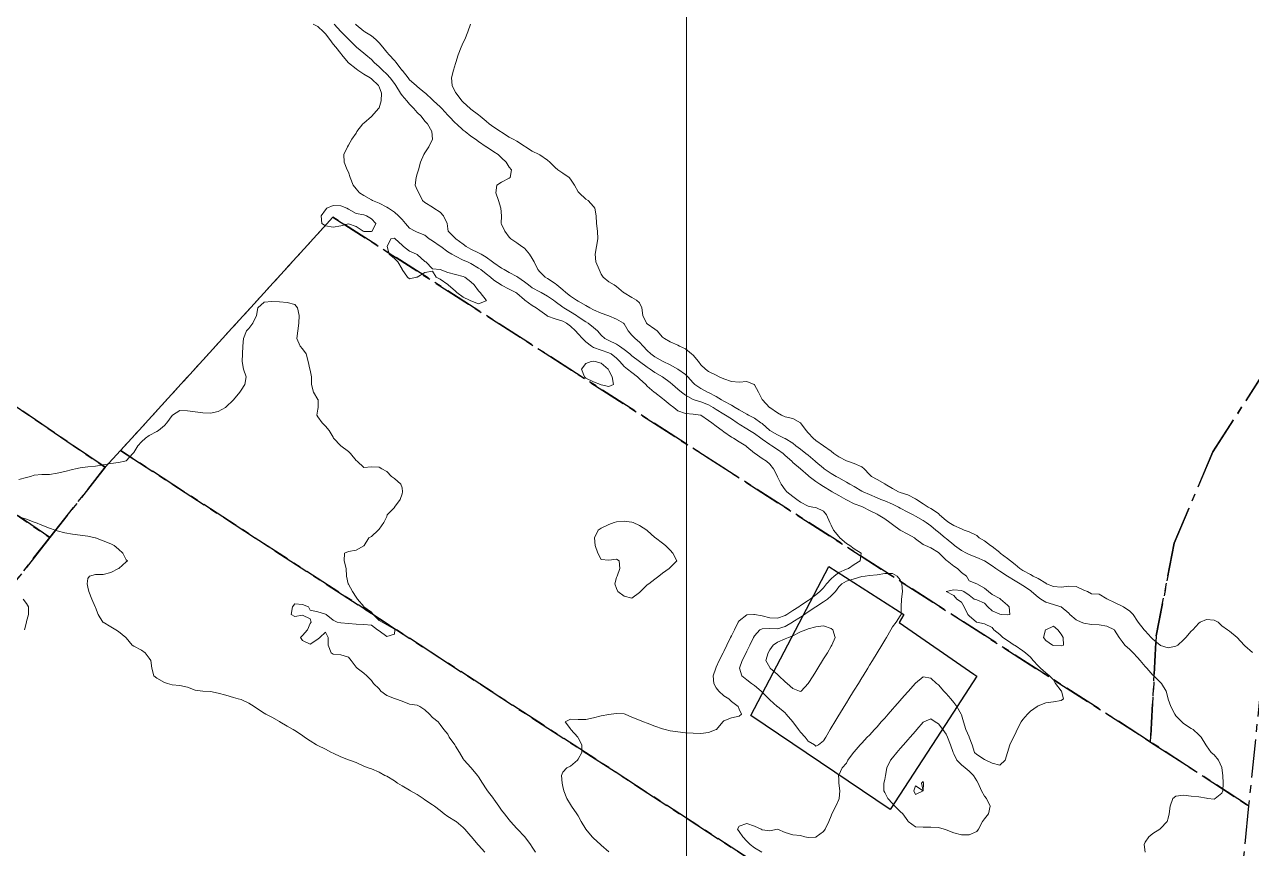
# Model space of a CAD drawing. Header units: centimetres. Extents: x 0 to 642158, y -847 to 649707.
# Drawn here: x 616223.6 to 616303.7, y 621615.5 to 621669.2 of the extents above; entities that cross this region are included whole.
import ezdxf

# ---------------------------------------------------------------- set-up
doc = ezdxf.new("R2010")
doc.units = ezdxf.units.CM
doc.header["$MEASUREMENT"] = 0
doc.linetypes.add('CENTERX2', pattern=[4, 2.5, -0.5, 0.5, -0.5])
doc.layers.add('MEV_grille', color=254, linetype='Continuous', lineweight=9)
doc.layers.add('WAL_topographie 0.5', color=253, linetype='Continuous', lineweight=20)
doc.layers.add('SPW_batiments', color=7, linetype='Continuous')
doc.layers.add('SPW_parcellaire cadastral', color=7, linetype='CENTERX2', lineweight=25, true_color=0xff0542)

# ---------------------------------------------------------------- blocks, each defined once
blk = doc.blocks.new('*U112')
at = {"layer": 'MEV_grille', "transparency": 33554687}
blk.add_lwpolyline([(0, 1825.476), (0, -1825.476)], dxfattribs=at)
blk = doc.blocks.new('*U113')
at = {"layer": 'MEV_grille', "color": 0, "linetype": 'ByBlock', "lineweight": -2, "transparency": 16777216}
blk.add_blockref('*U112', (900, 0), dxfattribs=at)

msp = doc.modelspace()

# ---------------------------------------------------------------- linework, layer by layer
at = {"layer": 'SPW_batiments'}
msp.add_lwpolyline([(616280.99, 621630.751), (616280.69, 621630.218), (616285.572, 621626.847), (616285.757, 621626.719), (616283.429, 621623.143), (616280.092, 621618.018), (616271.008, 621624.15), (616276.107, 621633.868), (616280.99, 621630.751)], dxfattribs=at)
at = {"layer": 'SPW_parcellaire cadastral'}
for points in [[(616297.098, 621622.428), (616297.461, 621629.349), (616298.644, 621635.396), (616301.154, 621641.354), (616304.661, 621646.787), (616309.264, 621651.451), (616327.607, 621672.427), (616230.533, 621725.141), (616235.08, 621731.017), (616280.079, 621704.814), (616337.121, 621673.095), (616310.254, 621642.371), (616305.867, 621634.157), (616304.741, 621630.554), (616303.493, 621618.268), (616297.098, 621622.428)], [(616228.875, 621640.351), (616188.778, 621667.676), (616209.234, 621695.829), (616217.154, 621706.728), (616228.518, 621722.368), (616230.533, 621725.141), (616327.607, 621672.427), (616309.264, 621651.451), (616304.661, 621646.787), (616301.154, 621641.354), (616298.644, 621635.396), (616297.461, 621629.349), (616297.098, 621622.428), (616243.747, 621656.668), (616229.886, 621641.446), (616228.875, 621640.351)], [(616225.276, 621635.762), (616185.431, 621663.056), (616188.778, 621667.676), (616228.875, 621640.351), (616225.276, 621635.762)], [(616225.276, 621635.762), (616221.712, 621631.25), (616182.089, 621658.431), (616185.431, 621663.056), (616225.276, 621635.762)], [(616297.098, 621622.428), (616303.493, 621618.268), (616301.154, 621595.154), (616229.886, 621641.446), (616243.747, 621656.668), (616297.098, 621622.428)], [(616225.276, 621635.762), (616228.875, 621640.351), (616229.886, 621641.446), (616301.154, 621595.154), (616297.797, 621571.353), (616295.765, 621565.303), (616285.067, 621547.169), (616274.153, 621532.973), (616271.433, 621535.658), (616267.058, 621530.476), (616270.004, 621527.689), (616264.146, 621527.459), (616235.418, 621555.017), (616213.774, 621575.8), (616208.522, 621605.392), (616207.11, 621612.765), (616208.143, 621614.074), (616211.457, 621618.268), (616215.119, 621622.904), (616218.618, 621627.333), (616221.712, 621631.25), (616225.276, 621635.762)]]:
    msp.add_lwpolyline(points, dxfattribs=at)
at = {"layer": 'WAL_topographie 0.5'}
for points in [[(616242.463, 621669.25), (616242.75, 621669.106), (616243.127, 621668.75), (616243.25, 621668.614), (616243.537, 621668.25), (616243.75, 621667.948), (616243.922, 621667.75), (616244.25, 621667.339), (616244.32, 621667.25), (616244.743, 621666.75), (616244.75, 621666.742), (616245.25, 621666.331), (616245.375, 621666.25), (616245.75, 621666.003), (616246.167, 621665.75), (616246.25, 621665.683), (616246.713, 621665.25), (616246.75, 621665.173), (616246.909, 621664.75), (616246.886, 621664.25), (616246.75, 621663.794), (616246.715, 621663.75), (616246.282, 621663.25), (616246.25, 621663.227), (616245.75, 621662.806), (616245.704, 621662.75), (616245.306, 621662.25), (616245.25, 621662.152), (616244.977, 621661.75), (616244.75, 621661.355), (616244.685, 621661.25), (616244.464, 621660.75), (616244.466, 621660.25), (616244.663, 621659.75), (616244.75, 621659.597), (616244.871, 621659.25), (616245.074, 621658.75), (616245.25, 621658.514), (616245.473, 621658.25), (616245.75, 621658.079), (616246.25, 621657.795), (616246.323, 621657.75), (616246.75, 621657.57), (616247.25, 621657.327), (616247.365, 621657.25), (616247.75, 621656.993), (616248.025, 621656.75), (616248.25, 621656.505), (616248.476, 621656.25), (616248.75, 621655.937), (616249.113, 621655.75), (616249.25, 621655.683), (616249.75, 621655.498), (616250.025, 621655.25), (616250.25, 621655.116), (616250.75, 621654.775), (616250.783, 621654.75), (616251.25, 621654.412), (616251.511, 621654.25), (616251.75, 621654.11), (616252.25, 621653.869), (616252.514, 621653.75), (616252.75, 621653.635), (616253.25, 621653.344), (616253.387, 621653.25), (616253.75, 621652.966), (616254.024, 621652.75), (616254.25, 621652.56), (616254.73, 621652.25), (616254.75, 621652.237), (616255.25, 621651.977), (616255.684, 621651.75), (616255.75, 621651.707), (616256.25, 621651.264), (616256.268, 621651.25), (616256.75, 621650.894), (616256.996, 621650.75), (616257.25, 621650.568), (616257.693, 621650.25), (616257.75, 621650.217), (616258.25, 621650.034), (616258.75, 621649.873), (616258.98, 621649.75), (616259.25, 621649.544), (616259.568, 621649.25), (616259.75, 621649.05), (616260.019, 621648.75), (616260.25, 621648.536), (616260.606, 621648.25), (616260.75, 621648.173), (616261.25, 621647.991), (616261.75, 621647.819), (616261.888, 621647.75), (616262.25, 621647.465), (616262.461, 621647.25), (616262.75, 621646.923), (616262.968, 621646.75), (616263.25, 621646.53), (616263.613, 621646.25), (616263.75, 621646.124), (616264.159, 621645.75), (616264.25, 621645.65), (616264.712, 621645.25), (616264.75, 621645.218), (616265.25, 621644.832), (616265.355, 621644.75), (616265.75, 621644.414), (616265.989, 621644.25), (616266.25, 621644.024), (616266.75, 621643.847), (616267.25, 621643.823), (616267.75, 621643.753), (616267.756, 621643.75), (616268.25, 621643.392), (616268.467, 621643.25), (616268.75, 621643.027), (616269.146, 621642.75), (616269.25, 621642.665), (616269.75, 621642.317), (616269.88, 621642.25), (616270.25, 621642.017), (616270.677, 621641.75), (616270.75, 621641.693), (616271.25, 621641.275), (616271.284, 621641.25), (616271.75, 621640.917), (616272.025, 621640.75), (616272.25, 621640.553), (616272.498, 621640.25), (616272.742, 621639.75), (616272.75, 621639.732), (616272.987, 621639.25), (616273.25, 621638.874), (616273.356, 621638.75), (616273.75, 621638.438), (616274.008, 621638.25), (616274.25, 621638.079), (616274.75, 621637.811), (616275.05, 621637.75), (616275.25, 621637.716), (616275.75, 621637.479), (616275.939, 621637.25), (616276.166, 621636.75), (616276.25, 621636.582), (616276.416, 621636.25), (616276.75, 621635.827), (616276.824, 621635.75), (616277.25, 621635.384), (616277.461, 621635.25), (616277.75, 621635.039), (616278.207, 621634.75), (616278.145, 621634.25), (616277.75, 621634.009), (616277.384, 621633.75), (616277.25, 621633.698), (616276.75, 621633.477), (616276.457, 621633.25), (616276.25, 621633.067), (616275.954, 621632.75), (616275.75, 621632.494), (616275.514, 621632.25), (616275.25, 621632.034), (616274.877, 621631.75), (616274.75, 621631.665), (616274.25, 621631.325), (616274.145, 621631.25), (616273.75, 621631), (616273.358, 621630.75), (616273.25, 621630.685), (616272.75, 621630.503), (616272.25, 621630.529), (616271.75, 621630.653), (616271.255, 621630.75), (616271.25, 621630.751), (616271.212, 621630.75), (616270.75, 621630.729), (616270.25, 621630.343), (616270.186, 621630.25), (616269.939, 621629.75), (616269.75, 621629.362), (616269.691, 621629.25), (616269.448, 621628.75), (616269.25, 621628.331), (616269.206, 621628.25), (616268.95, 621627.75), (616268.75, 621627.304), (616268.72, 621627.25), (616268.55, 621626.75), (616268.594, 621626.25), (616268.75, 621625.96), (616268.917, 621625.75), (616269.25, 621625.438), (616269.565, 621625.25), (616269.75, 621625.071), (616270.18, 621624.75), (616270.25, 621624.575), (616270.412, 621624.25), (616270.25, 621624.112), (616269.75, 621624.005), (616269.25, 621623.802), (616269.192, 621623.75), (616268.763, 621623.25), (616268.75, 621623.241), (616268.25, 621623.04), (616267.75, 621622.99), (616267.25, 621622.996), (616266.75, 621623.031), (616266.25, 621623.083), (616265.75, 621623.168), (616265.423, 621623.25), (616265.25, 621623.29), (616264.75, 621623.456), (616264.25, 621623.663), (616264, 621623.75), (616263.75, 621623.856), (616263.25, 621624.04), (616262.807, 621624.25), (616262.75, 621624.274), (616262.25, 621624.299), (616261.9, 621624.25), (616261.75, 621624.219), (616261.25, 621624.137), (616260.75, 621623.996), (616260.25, 621623.9), (616259.75, 621623.904), (616259.25, 621623.912), (616258.897, 621623.75), (616259.25, 621623.288), (616259.263, 621623.25), (616259.721, 621622.75), (616259.75, 621622.707), (616259.981, 621622.25), (616259.978, 621621.75), (616259.75, 621621.32), (616259.694, 621621.25), (616259.25, 621620.857), (616259.009, 621620.75), (616258.75, 621620.47), (616258.654, 621620.25), (616258.709, 621619.75), (616258.75, 621619.536), (616258.819, 621619.25), (616259.011, 621618.75), (616259.25, 621618.346), (616259.319, 621618.25), (616259.657, 621617.75), (616259.75, 621617.607), (616259.931, 621617.25), (616260.243, 621616.75), (616260.25, 621616.741), (616260.658, 621616.25), (616260.75, 621616.162), (616261.202, 621615.75), (616261.25, 621615.708), (616261.75, 621615.265)], [(616243.82, 621669.25), (616244.25, 621668.779), (616244.279, 621668.75), (616244.75, 621668.282), (616244.783, 621668.25), (616245.25, 621667.772), (616245.277, 621667.75), (616245.75, 621667.368), (616245.891, 621667.25), (616246.25, 621666.942), (616246.427, 621666.75), (616246.75, 621666.461), (616246.968, 621666.25), (616247.25, 621665.99), (616247.469, 621665.75), (616247.75, 621665.374), (616247.842, 621665.25), (616248.152, 621664.75), (616248.25, 621664.594), (616248.555, 621664.25), (616248.75, 621664.036), (616249.032, 621663.75), (616249.25, 621663.498), (616249.491, 621663.25), (616249.75, 621662.934), (616249.922, 621662.75), (616250.195, 621662.25), (616250.23, 621661.75), (616249.997, 621661.25), (616249.75, 621660.865), (616249.675, 621660.75), (616249.45, 621660.25), (616249.329, 621659.75), (616249.25, 621659.49), (616249.178, 621659.25), (616249.118, 621658.75), (616249.25, 621658.453), (616249.344, 621658.25), (616249.589, 621657.75), (616249.75, 621657.616), (616250.25, 621657.307), (616250.323, 621657.25), (616250.75, 621656.986), (616250.95, 621656.75), (616251.203, 621656.25), (616251.25, 621655.897), (616251.271, 621655.75), (616251.75, 621655.263), (616251.762, 621655.25), (616252.25, 621654.914), (616252.426, 621654.75), (616252.75, 621654.585), (616253.25, 621654.348), (616253.407, 621654.25), (616253.75, 621654.05), (616254.159, 621653.75), (616254.25, 621653.688), (616254.75, 621653.348), (616254.907, 621653.25), (616255.25, 621653.057), (616255.75, 621652.793), (616255.807, 621652.75), (616256.25, 621652.451), (616256.497, 621652.25), (616256.75, 621652.053), (616257.25, 621651.789), (616257.326, 621651.75), (616257.75, 621651.517), (616258.14, 621651.25), (616258.25, 621651.163), (616258.75, 621650.791), (616258.806, 621650.75), (616259.25, 621650.487), (616259.631, 621650.25), (616259.75, 621650.172), (616260.25, 621649.843), (616260.401, 621649.75), (616260.75, 621649.457), (616260.998, 621649.25), (616261.25, 621648.975), (616261.478, 621648.75), (616261.75, 621648.62), (616262.25, 621648.39), (616262.45, 621648.25), (616262.75, 621648.041), (616263.11, 621647.75), (616263.25, 621647.627), (616263.741, 621647.25), (616263.75, 621647.244), (616264.25, 621646.871), (616264.433, 621646.75), (616264.75, 621646.527), (616265.243, 621646.25), (616265.25, 621646.245), (616265.75, 621645.879), (616265.898, 621645.75), (616266.25, 621645.451), (616266.482, 621645.25), (616266.75, 621645.046), (616267.25, 621644.774), (616267.312, 621644.75), (616267.75, 621644.616), (616268.25, 621644.427), (616268.553, 621644.25), (616268.75, 621644.12), (616269.25, 621643.817), (616269.367, 621643.75), (616269.75, 621643.502), (616270.13, 621643.25), (616270.25, 621643.165), (616270.75, 621642.86), (616270.931, 621642.75), (616271.25, 621642.546), (616271.67, 621642.25), (616271.75, 621642.188), (616272.25, 621641.83), (616272.378, 621641.75), (616272.75, 621641.503), (616273.111, 621641.25), (616273.25, 621641.127), (616273.679, 621640.75), (616273.75, 621640.672), (616274.25, 621640.252), (616274.252, 621640.25), (616274.75, 621639.806), (616274.815, 621639.75), (616275.25, 621639.419), (616275.505, 621639.25), (616275.75, 621639.096), (616276.25, 621638.792), (616276.327, 621638.75), (616276.75, 621638.51), (616277.208, 621638.25), (616277.25, 621638.221), (616277.75, 621637.962), (616278.25, 621637.785), (616278.333, 621637.75), (616278.75, 621637.529), (616279.25, 621637.282), (616279.322, 621637.25), (616279.75, 621636.984), (616280.082, 621636.75), (616280.25, 621636.611), (616280.75, 621636.256), (616280.763, 621636.25), (616281.25, 621635.995), (616281.684, 621635.75), (616281.75, 621635.688), (616282.25, 621635.319), (616282.414, 621635.25), (616282.75, 621635.095), (616283.25, 621634.79), (616283.293, 621634.75), (616283.75, 621634.3), (616283.814, 621634.25), (616284.25, 621633.892), (616284.493, 621633.75), (616284.75, 621633.486), (616285.081, 621633.25), (616285.25, 621632.933), (616285.75, 621632.75), (616285.75, 621632.75), (616286.25, 621632.458), (616286.526, 621632.25), (616286.75, 621632.046), (616287.25, 621631.781), (616287.302, 621631.75), (616287.75, 621631.345), (616287.865, 621631.25), (616287.906, 621630.75), (616287.75, 621630.716), (616287.393, 621630.75), (616287.25, 621630.773), (616286.75, 621630.976), (616286.476, 621631.25), (616286.25, 621631.49), (616285.75, 621631.71), (616285.592, 621631.75), (616285.25, 621632), (616284.908, 621632.25), (616284.75, 621632.315), (616284.25, 621632.365), (616283.75, 621632.25), (616284.25, 621631.991), (616284.453, 621631.75), (616284.75, 621631.544), (616284.932, 621631.25), (616285.18, 621630.75), (616285.25, 621630.658), (616285.734, 621630.25), (616285.75, 621630.242), (616286.25, 621630.139), (616286.75, 621629.901), (616286.87, 621629.75), (616287.25, 621629.435), (616287.451, 621629.25), (616287.75, 621629.047), (616288.202, 621628.75), (616288.25, 621628.718), (616288.75, 621628.386), (616288.927, 621628.25), (616289.25, 621627.967), (616289.44, 621627.75), (616289.75, 621627.393), (616289.912, 621627.25), (616290.25, 621626.943), (616290.491, 621626.75), (616290.75, 621626.479), (616290.893, 621626.25), (616291.25, 621625.775), (616291.276, 621625.75), (616291.417, 621625.25), (616291.25, 621625.134), (616290.75, 621625.047), (616290.25, 621624.974), (616289.75, 621624.78), (616289.701, 621624.75), (616289.25, 621624.431), (616289.069, 621624.25), (616288.75, 621623.894), (616288.659, 621623.75), (616288.386, 621623.25), (616288.25, 621622.95), (616288.159, 621622.75), (616287.911, 621622.25), (616287.75, 621621.75), (616287.75, 621621.75), (616287.599, 621621.25), (616287.25, 621620.914), (616286.75, 621621.043), (616286.351, 621621.25), (616286.25, 621621.293), (616285.75, 621621.605), (616285.613, 621621.75), (616285.448, 621622.25), (616285.263, 621622.75), (616285.25, 621622.771), (616285.048, 621623.25), (616284.897, 621623.75), (616284.75, 621624.212), (616284.735, 621624.25), (616284.454, 621624.75), (616284.25, 621625.016), (616284.053, 621625.25), (616283.75, 621625.597), (616283.614, 621625.75), (616283.25, 621626.153), (616283.135, 621626.25), (616282.75, 621626.592), (616282.25, 621626.676), (616281.75, 621626.267), (616281.735, 621626.25), (616281.298, 621625.75), (616281.25, 621625.694), (616280.85, 621625.25), (616280.75, 621625.137), (616280.402, 621624.75), (616280.25, 621624.574), (616279.965, 621624.25), (616279.75, 621623.993), (616279.526, 621623.75), (616279.25, 621623.426), (616279.077, 621623.25), (616278.75, 621622.885), (616278.612, 621622.75), (616278.25, 621622.35), (616278.146, 621622.25), (616277.75, 621621.786), (616277.71, 621621.75), (616277.331, 621621.25), (616277.25, 621621.05), (616276.977, 621620.75), (616276.75, 621620.274), (616276.741, 621620.25), (616276.75, 621620), (616276.758, 621619.75), (616276.82, 621619.25), (616276.774, 621618.75), (616276.75, 621618.689), (616276.554, 621618.25), (616276.302, 621617.75), (616276.25, 621617.607), (616276.103, 621617.25), (616275.863, 621616.75), (616275.75, 621616.598), (616275.279, 621616.25), (616275.25, 621616.23), (616274.75, 621616.196), (616274.542, 621616.25), (616274.25, 621616.326), (616273.75, 621616.383), (616273.25, 621616.531), (616272.75, 621616.75), (616272.25, 621616.632), (616271.75, 621616.697), (616271.679, 621616.75), (616271.25, 621616.95), (616270.75, 621617.115), (616270.25, 621616.932), (616270.135, 621616.75), (616270.25, 621616.583), (616270.49, 621616.25), (616270.75, 621615.954), (616270.969, 621615.75), (616271.25, 621615.529), (616271.733, 621615.25)], [(616245.218, 621669.25), (616245.25, 621669.218), (616245.75, 621668.8), (616245.824, 621668.75), (616246.25, 621668.489), (616246.532, 621668.25), (616246.75, 621668.047), (616247, 621667.75), (616247.25, 621667.437), (616247.413, 621667.25), (616247.75, 621666.876), (616247.861, 621666.75), (616248.245, 621666.25), (616248.25, 621666.243), (616248.649, 621665.75), (616248.75, 621665.632), (616249.177, 621665.25), (616249.25, 621665.189), (616249.75, 621664.783), (616249.787, 621664.75), (616250.25, 621664.316), (616250.316, 621664.25), (616250.75, 621663.851), (616250.844, 621663.75), (616251.25, 621663.317), (616251.315, 621663.25), (616251.75, 621662.807), (616251.809, 621662.75), (616252.25, 621662.345), (616252.366, 621662.25), (616252.75, 621661.958), (616253.051, 621661.75), (616253.25, 621661.601), (616253.75, 621661.252), (616253.753, 621661.25), (616254.25, 621660.923), (616254.519, 621660.75), (616254.75, 621660.527), (616255.042, 621660.25), (616255.25, 621659.936), (616255.405, 621659.75), (616255.316, 621659.25), (616255.25, 621659.201), (616254.75, 621658.949), (616254.446, 621658.75), (616254.372, 621658.25), (616254.546, 621657.75), (616254.706, 621657.25), (616254.739, 621656.75), (616254.731, 621656.25), (616254.75, 621656.213), (616254.955, 621655.75), (616255.25, 621655.367), (616255.347, 621655.25), (616255.75, 621654.983), (616256.067, 621654.75), (616256.25, 621654.64), (616256.57, 621654.25), (616256.75, 621653.966), (616256.863, 621653.75), (616257.114, 621653.25), (616257.25, 621653.105), (616257.595, 621652.75), (616257.75, 621652.656), (616258.25, 621652.338), (616258.354, 621652.25), (616258.75, 621651.935), (616258.947, 621651.75), (616259.25, 621651.513), (616259.64, 621651.25), (616259.75, 621651.181), (616260.25, 621650.905), (616260.515, 621650.75), (616260.75, 621650.625), (616261.25, 621650.393), (616261.677, 621650.25), (616261.75, 621650.219), (616262.25, 621650.012), (616262.703, 621649.75), (616262.75, 621649.7), (616263.018, 621649.25), (616263.25, 621648.964), (616263.457, 621648.75), (616263.75, 621648.51), (616263.979, 621648.25), (616264.25, 621647.978), (616264.476, 621647.75), (616264.75, 621647.554), (616265.25, 621647.266), (616265.283, 621647.25), (616265.75, 621647.028), (616266.245, 621646.75), (616266.25, 621646.747), (616266.75, 621646.391), (616266.89, 621646.25), (616267.25, 621645.862), (616267.36, 621645.75), (616267.75, 621645.482), (616268.182, 621645.25), (616268.25, 621645.221), (616268.75, 621644.961), (616269.103, 621644.75), (616269.25, 621644.67), (616269.75, 621644.406), (616269.982, 621644.25), (616270.25, 621644.092), (616270.75, 621643.809), (616270.859, 621643.75), (616271.25, 621643.546), (616271.671, 621643.25), (616271.75, 621643.195), (616272.25, 621642.758), (616272.26, 621642.75), (616272.75, 621642.459), (616273.188, 621642.25), (616273.25, 621642.217), (616273.75, 621641.916), (616273.952, 621641.75), (616274.25, 621641.525), (616274.594, 621641.25), (616274.75, 621641.132), (616275.205, 621640.75), (616275.25, 621640.71), (616275.75, 621640.29), (616275.805, 621640.25), (616276.25, 621639.954), (616276.589, 621639.75), (616276.75, 621639.653), (616277.25, 621639.389), (616277.479, 621639.25), (616277.75, 621639.097), (616278.25, 621638.8), (616278.346, 621638.75), (616278.75, 621638.566), (616279.25, 621638.348), (616279.489, 621638.25), (616279.75, 621638.151), (616280.25, 621637.935), (616280.652, 621637.75), (616280.75, 621637.692), (616281.25, 621637.432), (616281.597, 621637.25), (616281.75, 621637.171), (616282.25, 621636.882), (616282.447, 621636.75), (616282.75, 621636.528), (616283.079, 621636.25), (616283.25, 621636.116), (616283.687, 621635.75), (616283.75, 621635.697), (616284.25, 621635.281), (616284.292, 621635.25), (616284.75, 621634.921), (616285.082, 621634.75), (616285.25, 621634.665), (616285.75, 621634.465), (616286.25, 621634.253), (616286.255, 621634.25), (616286.75, 621633.931), (616286.994, 621633.75), (616287.25, 621633.564), (616287.75, 621633.257), (616287.76, 621633.25), (616288.25, 621632.937), (616288.583, 621632.75), (616288.75, 621632.647), (616289.25, 621632.317), (616289.333, 621632.25), (616289.75, 621631.872), (616289.931, 621631.75), (616290.25, 621631.547), (616290.75, 621631.401), (616291.238, 621631.25), (616291.25, 621631.245), (616291.75, 621630.827), (616291.819, 621630.75), (616292.25, 621630.402), (616292.566, 621630.25), (616292.75, 621630.172), (616293.25, 621630.104), (616293.75, 621630.074), (616294.25, 621629.985), (616294.732, 621629.75), (616294.75, 621629.734), (616295.054, 621629.25), (616295.25, 621628.975), (616295.422, 621628.75), (616295.75, 621628.457), (616295.958, 621628.25), (616296.25, 621627.949), (616296.422, 621627.75), (616296.75, 621627.348), (616296.851, 621627.25), (616297.25, 621626.797), (616297.308, 621626.75), (616297.75, 621626.305), (616297.815, 621626.25), (616298.113, 621625.75), (616298.243, 621625.25), (616298.25, 621625.224), (616298.409, 621624.75), (616298.688, 621624.25), (616298.75, 621624.143), (616299.131, 621623.75), (616299.25, 621623.631), (616299.75, 621623.312), (616299.864, 621623.25), (616300.25, 621622.895), (616300.391, 621622.75), (616300.696, 621622.25), (616300.75, 621622.179), (616301.044, 621621.75), (616301.25, 621621.602), (616301.534, 621621.25), (616301.75, 621620.763), (616301.754, 621620.75), (616301.816, 621620.25), (616301.841, 621619.75), (616301.813, 621619.25), (616301.75, 621619.101), (616301.316, 621618.75), (616301.25, 621618.71), (616300.833, 621618.75), (616300.75, 621618.756), (616300.25, 621618.843), (616299.75, 621618.906), (616299.25, 621618.966), (616298.75, 621618.906), (616298.542, 621618.75), (616298.382, 621618.25), (616298.318, 621617.75), (616298.25, 621617.472), (616298.167, 621617.25), (616297.75, 621616.796), (616297.702, 621616.75), (616297.25, 621616.453), (616296.979, 621616.25), (616296.75, 621615.906), (616296.682, 621615.75), (616296.736, 621615.25)], [(616252.717, 621669.25), (616252.541, 621668.75), (616252.346, 621668.25), (616252.25, 621668.061), (616252.113, 621667.75), (616251.91, 621667.25), (616251.772, 621666.75), (616251.75, 621666.686), (616251.616, 621666.25), (616251.481, 621665.75), (616251.534, 621665.25), (616251.75, 621664.802), (616251.777, 621664.75), (616252.159, 621664.25), (616252.25, 621664.159), (616252.69, 621663.75), (616252.75, 621663.701), (616253.25, 621663.338), (616253.36, 621663.25), (616253.75, 621662.925), (616253.946, 621662.75), (616254.25, 621662.538), (616254.669, 621662.25), (616254.75, 621662.2), (616255.25, 621661.884), (616255.502, 621661.75), (616255.75, 621661.612), (616256.25, 621661.293), (616256.317, 621661.25), (616256.75, 621660.978), (616257.205, 621660.75), (616257.25, 621660.726), (616257.75, 621660.392), (616257.895, 621660.25), (616258.25, 621659.898), (616258.421, 621659.75), (616258.75, 621659.531), (616259.156, 621659.25), (616259.25, 621659.136), (616259.498, 621658.75), (616259.75, 621658.316), (616259.807, 621658.25), (616260.25, 621657.845), (616260.404, 621657.75), (616260.75, 621657.369), (616260.829, 621657.25), (616260.924, 621656.75), (616260.946, 621656.25), (616261, 621655.75), (616261.026, 621655.25), (616260.935, 621654.75), (616260.864, 621654.25), (616260.907, 621653.75), (616261.107, 621653.25), (616261.25, 621652.94), (616261.378, 621652.75), (616261.75, 621652.454), (616262.094, 621652.25), (616262.25, 621652.139), (616262.699, 621651.75), (616262.75, 621651.724), (616263.25, 621651.431), (616263.544, 621651.25), (616263.75, 621651.069), (616263.902, 621650.75), (616263.961, 621650.25), (616264.197, 621649.75), (616264.25, 621649.701), (616264.75, 621649.369), (616264.892, 621649.25), (616265.25, 621648.828), (616265.382, 621648.75), (616265.75, 621648.529), (616266.25, 621648.319), (616266.358, 621648.25), (616266.75, 621648.086), (616267.131, 621647.75), (616267.25, 621647.657), (616267.59, 621647.25), (616267.75, 621647.041), (616268.045, 621646.75), (616268.25, 621646.59), (616268.75, 621646.355), (616268.948, 621646.25), (616269.25, 621646.12), (616269.75, 621645.938), (616270.25, 621645.908), (616270.75, 621645.95), (616271.22, 621645.75), (616271.25, 621645.723), (616271.506, 621645.25), (616271.75, 621644.772), (616271.762, 621644.75), (616272.238, 621644.25), (616272.25, 621644.241), (616272.75, 621643.904), (616273.018, 621643.75), (616273.25, 621643.64), (616273.75, 621643.534), (616274.25, 621643.253), (616274.253, 621643.25), (616274.63, 621642.75), (616274.75, 621642.606), (616275.071, 621642.25), (616275.25, 621642.103), (616275.75, 621641.757), (616275.759, 621641.75), (616276.25, 621641.39), (616276.434, 621641.25), (616276.75, 621641.034), (616277.25, 621640.774), (616277.316, 621640.75), (616277.75, 621640.603), (616278.25, 621640.378), (616278.407, 621640.25), (616278.75, 621639.87), (616278.888, 621639.75), (616279.25, 621639.556), (616279.75, 621639.272), (616279.778, 621639.25), (616280.25, 621638.966), (616280.644, 621638.75), (616280.75, 621638.707), (616281.25, 621638.547), (616281.75, 621638.301), (616281.817, 621638.25), (616282.25, 621637.975), (616282.59, 621637.75), (616282.75, 621637.66), (616283.25, 621637.327), (616283.331, 621637.25), (616283.75, 621636.869), (616283.936, 621636.75), (616284.25, 621636.559), (616284.75, 621636.329), (616284.937, 621636.25), (616285.25, 621636.134), (616285.75, 621635.905), (616285.919, 621635.75), (616286.25, 621635.557), (616286.647, 621635.25), (616286.75, 621635.188), (616287.25, 621634.784), (616287.289, 621634.75), (616287.75, 621634.403), (616287.948, 621634.25), (616288.25, 621634.009), (616288.557, 621633.75), (616288.75, 621633.621), (616289.25, 621633.351), (616289.442, 621633.25), (616289.75, 621633.089), (616290.25, 621632.782), (616290.31, 621632.75), (616290.75, 621632.566), (616291.25, 621632.533), (616291.75, 621632.6), (616292.25, 621632.562), (616292.75, 621632.327), (616292.976, 621632.25), (616293.25, 621632.099), (616293.75, 621632.07), (616294.25, 621631.77), (616294.274, 621631.75), (616294.75, 621631.521), (616295.25, 621631.297), (616295.319, 621631.25), (616295.75, 621630.964), (616295.959, 621630.75), (616296.25, 621630.308), (616296.293, 621630.25), (616296.683, 621629.75), (616296.75, 621629.677), (616297.139, 621629.25), (616297.25, 621629.133), (616297.711, 621628.75), (616297.75, 621628.72), (616298.25, 621628.576), (616298.75, 621628.688), (616298.868, 621628.75), (616299.25, 621629.087), (616299.402, 621629.25), (616299.75, 621629.65), (616299.858, 621629.75), (616300.25, 621630.176), (616300.339, 621630.25), (616300.75, 621630.424), (616301.25, 621630.379), (616301.5, 621630.25), (616301.75, 621630.007), (616302.104, 621629.75), (616302.25, 621629.665), (616302.75, 621629.25), (616302.75, 621629.25), (616303.209, 621628.75), (616303.25, 621628.71), (616303.75, 621628.273)], [(616246.308, 621655.75), (616246.25, 621655.737), (616245.75, 621655.737), (616245.721, 621655.75), (616245.25, 621656.056), (616244.75, 621656.221), (616244.25, 621656.103), (616243.75, 621656.002), (616243.25, 621656.095), (616243.022, 621656.25), (616242.977, 621656.75), (616243.25, 621657.138), (616243.344, 621657.25), (616243.75, 621657.433), (616244.25, 621657.398), (616244.653, 621657.25), (616244.75, 621657.179), (616245.25, 621656.898), (616245.75, 621656.813), (616245.941, 621656.75), (616246.25, 621656.549), (616246.551, 621656.25), (616246.308, 621655.75)], [(616253.759, 621651.25), (616253.75, 621651.2), (616253.25, 621651.013), (616252.75, 621651.205), (616252.662, 621651.25), (616252.25, 621651.451), (616251.828, 621651.75), (616251.75, 621651.834), (616251.261, 621652.25), (616251.25, 621652.266), (616250.75, 621652.615), (616250.487, 621652.75), (616250.25, 621653.147), (616249.75, 621653.047), (616249.25, 621652.76), (616249.206, 621652.75), (616248.75, 621652.642), (616248.608, 621652.75), (616248.258, 621653.25), (616248.25, 621653.268), (616247.988, 621653.75), (616247.75, 621653.967), (616247.406, 621654.25), (616247.276, 621654.75), (616247.526, 621655.25), (616247.75, 621655.303), (616247.808, 621655.25), (616248.25, 621654.847), (616248.355, 621654.75), (616248.75, 621654.437), (616249.205, 621654.25), (616249.25, 621654.221), (616249.75, 621653.783), (616249.808, 621653.75), (616250.25, 621653.297), (616250.75, 621653.25), (616250.75, 621653.25), (616251.25, 621653.051), (616251.75, 621652.927), (616252.25, 621652.804), (616252.355, 621652.75), (616252.75, 621652.445), (616252.953, 621652.25), (616253.25, 621651.861), (616253.357, 621651.75), (616253.75, 621651.259), (616253.759, 621651.25)], [(616223.25, 621639.548), (616223.75, 621639.683), (616224.004, 621639.75), (616224.25, 621639.834), (616224.75, 621639.879), (616225.25, 621639.885), (616225.75, 621639.959), (616226.25, 621640.08), (616226.75, 621640.205), (616226.95, 621640.25), (616227.25, 621640.304), (616227.75, 621640.369), (616228.25, 621640.426), (616228.75, 621640.5), (616229.25, 621640.59), (616229.75, 621640.652), (616230.17, 621640.75), (616230.25, 621640.771), (616230.697, 621641.25), (616230.75, 621641.312), (616231.021, 621641.75), (616231.25, 621642.006), (616231.517, 621642.25), (616231.75, 621642.418), (616232.25, 621642.681), (616232.365, 621642.75), (616232.75, 621643.072), (616232.909, 621643.25), (616233.25, 621643.734), (616233.273, 621643.75), (616233.75, 621644.058), (616234.25, 621644.037), (616234.75, 621643.959), (616235.25, 621643.897), (616235.75, 621643.886), (616236.25, 621643.984), (616236.731, 621644.25), (616236.75, 621644.265), (616237.25, 621644.75), (616237.25, 621644.75), (616237.664, 621645.25), (616237.75, 621645.375), (616237.993, 621645.75), (616238.08, 621646.25), (616237.913, 621646.75), (616237.813, 621647.25), (616237.842, 621647.75), (616237.857, 621648.25), (616237.906, 621648.75), (616238.113, 621649.25), (616238.25, 621649.403), (616238.516, 621649.75), (616238.75, 621650.25), (616238.75, 621650.25), (616238.847, 621650.75), (616239.25, 621651.113), (616239.75, 621651.156), (616240.25, 621651.132), (616240.75, 621651.094), (616241.25, 621650.96), (616241.441, 621650.75), (616241.534, 621650.25), (616241.515, 621649.75), (616241.456, 621649.25), (616241.391, 621648.75), (616241.615, 621648.25), (616241.75, 621648.083), (616242, 621647.75), (616242.137, 621647.25), (616242.24, 621646.75), (616242.25, 621646.688), (616242.335, 621646.25), (616242.35, 621645.75), (616242.474, 621645.25), (616242.75, 621644.779), (616242.779, 621644.75), (616242.776, 621644.25), (616242.75, 621644.15), (616242.693, 621643.75), (616242.75, 621643.639), (616243.03, 621643.25), (616243.25, 621643.021), (616243.5, 621642.75), (616243.75, 621642.317), (616243.778, 621642.25), (616244.25, 621641.75), (616244.25, 621641.75), (616244.75, 621641.378), (616244.891, 621641.25), (616245.25, 621640.783), (616245.333, 621640.75), (616245.75, 621640.333), (616246.25, 621640.375), (616246.75, 621640.35), (616246.937, 621640.25), (616247.25, 621640.083), (616247.562, 621639.75), (616247.75, 621639.617), (616248.173, 621639.25), (616248.25, 621639.019), (616248.28, 621638.75), (616248.25, 621638.61), (616248.121, 621638.25), (616247.763, 621637.75), (616247.75, 621637.73), (616247.289, 621637.25), (616247.25, 621637.132), (616247.074, 621636.75), (616246.75, 621636.306), (616246.687, 621636.25), (616246.25, 621635.83), (616246.096, 621635.75), (616245.783, 621635.25), (616245.75, 621635.222), (616245.25, 621634.945), (616244.75, 621634.85), (616244.5, 621634.75), (616244.481, 621634.25), (616244.607, 621633.75), (616244.625, 621633.25), (616244.74, 621632.75), (616244.75, 621632.731), (616245.022, 621632.25), (616245.25, 621631.875), (616245.347, 621631.75), (616245.75, 621631.267), (616245.767, 621631.25), (616246.25, 621630.891), (616246.365, 621630.75), (616246.75, 621630.348), (616246.946, 621630.25), (616247.25, 621630.071), (616247.75, 621629.786), (616247.791, 621629.75), (616247.75, 621629.465), (616247.25, 621629.304), (616246.75, 621629.68), (616246.65, 621629.75), (616246.25, 621630.054), (616245.75, 621630.096), (616245.25, 621630.109), (616244.75, 621630.155), (616244.25, 621630.194), (616244.028, 621630.25), (616243.75, 621630.375), (616243.309, 621630.75), (616243.25, 621630.771), (616242.75, 621630.922), (616242.25, 621631.036), (616242.156, 621631.25), (616241.75, 621631.398), (616241.25, 621631.432), (616241.107, 621631.25), (616241.012, 621630.75), (616241.25, 621630.607), (616241.75, 621630.703), (616242.25, 621630.464), (616242.313, 621630.25), (616242.25, 621630.15), (616242.074, 621629.75), (616241.75, 621629.383), (616241.625, 621629.25), (616241.75, 621629.05), (616242.25, 621628.802), (616242.75, 621629.131), (616242.897, 621629.25), (616243.25, 621629.603), (616243.432, 621629.25), (616243.434, 621628.75), (616243.62, 621628.25), (616243.75, 621628.16), (616244.25, 621628.12), (616244.75, 621627.958), (616244.935, 621627.75), (616245.25, 621627.314), (616245.314, 621627.25), (616245.75, 621626.91), (616245.95, 621626.75), (616246.25, 621626.442), (616246.4, 621626.25), (616246.75, 621625.9), (616246.867, 621625.75), (616247.25, 621625.468), (616247.75, 621625.277), (616247.836, 621625.25), (616248.25, 621625.096), (616248.75, 621624.905), (616249.25, 621624.835), (616249.409, 621624.75), (616249.75, 621624.526), (616250.053, 621624.25), (616250.25, 621624.032), (616250.619, 621623.75), (616250.75, 621623.567), (616250.987, 621623.25), (616251.25, 621622.932), (616251.333, 621622.75), (616251.687, 621622.25), (616251.75, 621622.163), (616252.012, 621621.75), (616252.25, 621621.335), (616252.306, 621621.25), (616252.75, 621620.758), (616252.757, 621620.75), (616253.184, 621620.25), (616253.25, 621620.165), (616253.507, 621619.75), (616253.75, 621619.38), (616253.832, 621619.25), (616254.213, 621618.75), (616254.25, 621618.7), (616254.569, 621618.25), (616254.75, 621617.992), (616254.935, 621617.75), (616255.25, 621617.353), (616255.336, 621617.25), (616255.75, 621616.795), (616255.789, 621616.75), (616256.25, 621616.255), (616256.254, 621616.25), (616256.643, 621615.75), (616256.75, 621615.566), (616256.968, 621615.25)], [(616262.042, 621645.75), (616261.75, 621645.618), (616261.25, 621645.734), (616261.21, 621645.75), (616260.75, 621645.917), (616260.25, 621646.167), (616260.161, 621646.25), (616259.971, 621646.75), (616260.25, 621647.13), (616260.593, 621647.25), (616260.75, 621647.27), (616260.864, 621647.25), (616261.25, 621647.14), (616261.694, 621646.75), (616261.75, 621646.656), (616261.97, 621646.25), (616262.042, 621645.75)], [(616223.25, 621637.114), (616223.75, 621636.968), (616224.25, 621636.78), (616224.325, 621636.75), (616224.75, 621636.58), (616225.25, 621636.381), (616225.621, 621636.25), (616225.75, 621636.203), (616226.25, 621636.066), (616226.75, 621635.978), (616227.25, 621635.923), (616227.75, 621635.847), (616228.225, 621635.75), (616228.25, 621635.745), (616228.75, 621635.556), (616229.25, 621635.356), (616229.475, 621635.25), (616229.75, 621635.016), (616230.028, 621634.75), (616230.25, 621634.315), (616230.333, 621634.25), (616230.25, 621634.171), (616229.779, 621633.75), (616229.75, 621633.742), (616229.25, 621633.494), (616228.75, 621633.366), (616228.25, 621633.356), (616227.85, 621633.25), (616227.75, 621633.103), (616227.701, 621632.75), (616227.75, 621632.528), (616227.82, 621632.25), (616228.015, 621631.75), (616228.236, 621631.25), (616228.25, 621631.198), (616228.421, 621630.75), (616228.739, 621630.25), (616228.75, 621630.244), (616229.25, 621629.946), (616229.577, 621629.75), (616229.75, 621629.633), (616230.22, 621629.25), (616230.25, 621629.216), (616230.654, 621628.75), (616230.75, 621628.682), (616231.25, 621628.41), (616231.496, 621628.25), (616231.75, 621627.899), (616231.865, 621627.75), (616231.931, 621627.25), (616232.064, 621626.75), (616232.25, 621626.602), (616232.75, 621626.313), (616232.938, 621626.25), (616233.25, 621626.152), (616233.75, 621626.11), (616234.25, 621625.996), (616234.75, 621625.812), (616235.25, 621625.75), (616235.25, 621625.75), (616235.75, 621625.733), (616236.25, 621625.621), (616236.75, 621625.476), (616237.25, 621625.34), (616237.563, 621625.25), (616237.75, 621625.194), (616238.25, 621624.969), (616238.606, 621624.75), (616238.75, 621624.636), (616239.25, 621624.303), (616239.357, 621624.25), (616239.75, 621624.046), (616240.25, 621623.768), (616240.278, 621623.75), (616240.75, 621623.467), (616241.144, 621623.25), (616241.25, 621623.188), (616241.75, 621622.857), (616241.896, 621622.75), (616242.25, 621622.504), (616242.667, 621622.25), (616242.75, 621622.205), (616243.25, 621621.962), (616243.658, 621621.75), (616243.75, 621621.703), (616244.25, 621621.46), (616244.75, 621621.275), (616244.824, 621621.25), (616245.25, 621621.088), (616245.75, 621620.849), (616246.042, 621620.75), (616246.25, 621620.682), (616246.75, 621620.467), (616247.125, 621620.25), (616247.25, 621620.19), (616247.75, 621619.901), (616247.96, 621619.75), (616248.25, 621619.561), (616248.75, 621619.28), (616248.808, 621619.25), (616249.25, 621619.008), (616249.627, 621618.75), (616249.75, 621618.665), (616250.25, 621618.331), (616250.377, 621618.25), (616250.75, 621617.953), (616250.996, 621617.75), (616251.25, 621617.578), (616251.75, 621617.274), (616251.781, 621617.25), (616252.25, 621616.862), (616252.356, 621616.75), (616252.75, 621616.279), (616252.774, 621616.25), (616253.201, 621615.75), (616253.25, 621615.694), (616253.653, 621615.25)], [(616263.75, 621632.183), (616263.811, 621632.25), (616264.25, 621632.671), (616264.353, 621632.75), (616264.75, 621633.06), (616265.014, 621633.25), (616265.25, 621633.443), (616265.685, 621633.75), (616265.75, 621633.804), (616266.173, 621634.25), (616265.928, 621634.75), (616265.75, 621634.935), (616265.445, 621635.25), (616265.25, 621635.409), (616264.782, 621635.75), (616264.75, 621635.775), (616264.25, 621636.228), (616264.231, 621636.25), (616263.75, 621636.555), (616263.34, 621636.75), (616263.25, 621636.774), (616262.75, 621636.841), (616262.25, 621636.799), (616262.097, 621636.75), (616261.75, 621636.622), (616261.25, 621636.372), (616261.046, 621636.25), (616260.802, 621635.75), (616260.852, 621635.25), (616261.02, 621634.75), (616261.25, 621634.336), (616261.75, 621634.295), (616262.25, 621634.365), (616262.43, 621634.25), (616262.471, 621633.75), (616262.284, 621633.25), (616262.25, 621633.167), (616262.146, 621632.75), (616262.25, 621632.45), (616262.335, 621632.25), (616262.75, 621631.932), (616263.25, 621631.813), (616263.75, 621632.183)], [(616275.25, 621622.147), (616275.429, 621622.25), (616275.75, 621622.495), (616275.915, 621622.75), (616276.193, 621623.25), (616276.25, 621623.348), (616276.503, 621623.75), (616276.75, 621624.171), (616276.801, 621624.25), (616277.109, 621624.75), (616277.25, 621624.988), (616277.413, 621625.25), (616277.707, 621625.75), (616277.75, 621625.819), (616278.029, 621626.25), (616278.25, 621626.616), (616278.337, 621626.75), (616278.639, 621627.25), (616278.75, 621627.431), (616278.952, 621627.75), (616279.25, 621628.243), (616279.255, 621628.25), (616279.563, 621628.75), (616279.75, 621629.067), (616279.865, 621629.25), (616280.145, 621629.75), (616280.25, 621629.94), (616280.497, 621630.25), (616280.75, 621630.658), (616280.821, 621630.75), (616280.828, 621631.25), (616280.833, 621631.75), (616280.901, 621632.25), (616280.874, 621632.75), (616280.75, 621633.003), (616280.554, 621633.25), (616280.25, 621633.417), (616279.75, 621633.419), (616279.25, 621633.341), (616278.75, 621633.299), (616278.473, 621633.25), (616278.25, 621633.215), (616277.75, 621633.072), (616277.25, 621632.92), (616276.945, 621632.75), (616276.75, 621632.543), (616276.546, 621632.25), (616276.25, 621631.965), (616276.009, 621631.75), (616275.75, 621631.572), (616275.261, 621631.25), (616275.25, 621631.243), (616274.75, 621630.91), (616274.503, 621630.75), (616274.25, 621630.58), (616273.75, 621630.263), (616273.728, 621630.25), (616273.25, 621629.961), (616272.75, 621629.822), (616272.25, 621629.827), (616271.75, 621629.811), (616271.602, 621629.75), (616271.25, 621629.353), (616271.193, 621629.25), (616270.953, 621628.75), (616270.75, 621628.349), (616270.7, 621628.25), (616270.445, 621627.75), (616270.276, 621627.25), (616270.433, 621626.75), (616270.75, 621626.479), (616271.061, 621626.25), (616271.25, 621626.111), (616271.683, 621625.75), (616271.75, 621625.689), (616272.178, 621625.25), (616272.25, 621625.173), (616272.734, 621624.75), (616272.75, 621624.737), (616273.25, 621624.335), (616273.323, 621624.25), (616273.746, 621623.75), (616273.75, 621623.745), (616274.121, 621623.25), (616274.25, 621623.074), (616274.561, 621622.75), (616274.75, 621622.489), (616275.162, 621622.25), (616275.25, 621622.147)], [(616223.529, 621631.75), (616223.75, 621631.469), (616223.876, 621631.25), (616223.871, 621630.75), (616223.75, 621630.294), (616223.739, 621630.25), (616223.62, 621629.75)], [(616274.25, 621625.719), (616274.293, 621625.75), (616274.75, 621626.243), (616274.754, 621626.25), (616275.07, 621626.75), (616275.25, 621627.038), (616275.383, 621627.25), (616275.691, 621627.75), (616275.75, 621627.846), (616276.004, 621628.25), (616276.25, 621628.68), (616276.291, 621628.75), (616276.505, 621629.25), (616276.358, 621629.75), (616276.25, 621629.833), (616275.75, 621630.008), (616275.25, 621629.946), (616274.75, 621629.816), (616274.596, 621629.75), (616274.25, 621629.613), (616273.75, 621629.361), (616273.476, 621629.25), (616273.25, 621629.156), (616272.75, 621628.95), (616272.463, 621628.75), (616272.25, 621628.441), (616272.136, 621628.25), (616271.993, 621627.75), (616272.25, 621627.286), (616272.277, 621627.25), (616272.75, 621626.833), (616272.844, 621626.75), (616273.25, 621626.36), (616273.382, 621626.25), (616273.75, 621625.914), (616274.192, 621625.75), (616274.25, 621625.719)], [(616291.412, 621628.75), (616291.25, 621628.697), (616290.75, 621628.73), (616290.692, 621628.75), (616290.25, 621629.056), (616290.098, 621629.25), (616290.243, 621629.75), (616290.25, 621629.755), (616290.75, 621629.98), (616291.044, 621629.75), (616291.25, 621629.464), (616291.397, 621629.25), (616291.412, 621628.75)], [(616285.75, 621616.6), (616285.858, 621616.75), (616286.127, 621617.25), (616286.25, 621617.411), (616286.516, 621617.75), (616286.623, 621618.25), (616286.378, 621618.75), (616286.25, 621618.887), (616286.065, 621619.25), (616285.835, 621619.75), (616285.75, 621619.903), (616285.549, 621620.25), (616285.25, 621620.532), (616284.993, 621620.75), (616284.75, 621620.95), (616284.455, 621621.25), (616284.25, 621621.659), (616284.208, 621621.75), (616284.04, 621622.25), (616283.846, 621622.75), (616283.75, 621622.951), (616283.539, 621623.25), (616283.25, 621623.605), (616283.032, 621623.75), (616282.75, 621623.945), (616282.298, 621623.75), (616282.25, 621623.727), (616281.842, 621623.25), (616281.75, 621623.141), (616281.412, 621622.75), (616281.25, 621622.563), (616280.972, 621622.25), (616280.75, 621622), (616280.534, 621621.75), (616280.25, 621621.403), (616280.131, 621621.25), (616279.891, 621620.75), (616279.809, 621620.25), (616279.75, 621619.989), (616279.699, 621619.75), (616279.679, 621619.25), (616279.75, 621619.133), (616279.953, 621618.75), (616280.25, 621618.42), (616280.404, 621618.25), (616280.75, 621617.896), (616280.926, 621617.75), (616281.25, 621617.278), (616281.279, 621617.25), (616281.75, 621616.893), (616282.25, 621616.871), (616282.75, 621616.884), (616283.25, 621616.846), (616283.62, 621616.75), (616283.75, 621616.711), (616284.25, 621616.508), (616284.75, 621616.383), (616285.25, 621616.371), (616285.75, 621616.6)], [(616281.75, 621619.015), (616282.25, 621619.25), (616281.75, 621619.569), (616281.656, 621619.25), (616281.75, 621619.015)], [(616282.25, 621619.25), (616282.275, 621619.75), (616282.25, 621619.85), (616282.156, 621619.75), (616282.25, 621619.25)]]:
    msp.add_lwpolyline(points, dxfattribs=at)

# ---------------------------------------------------------------- block references
at = {"layer": 'MEV_grille', "transparency": 33554687}
msp.add_blockref('*U113', (615366.814, 620593.644), dxfattribs=at)

doc.saveas('drawing.dxf')
